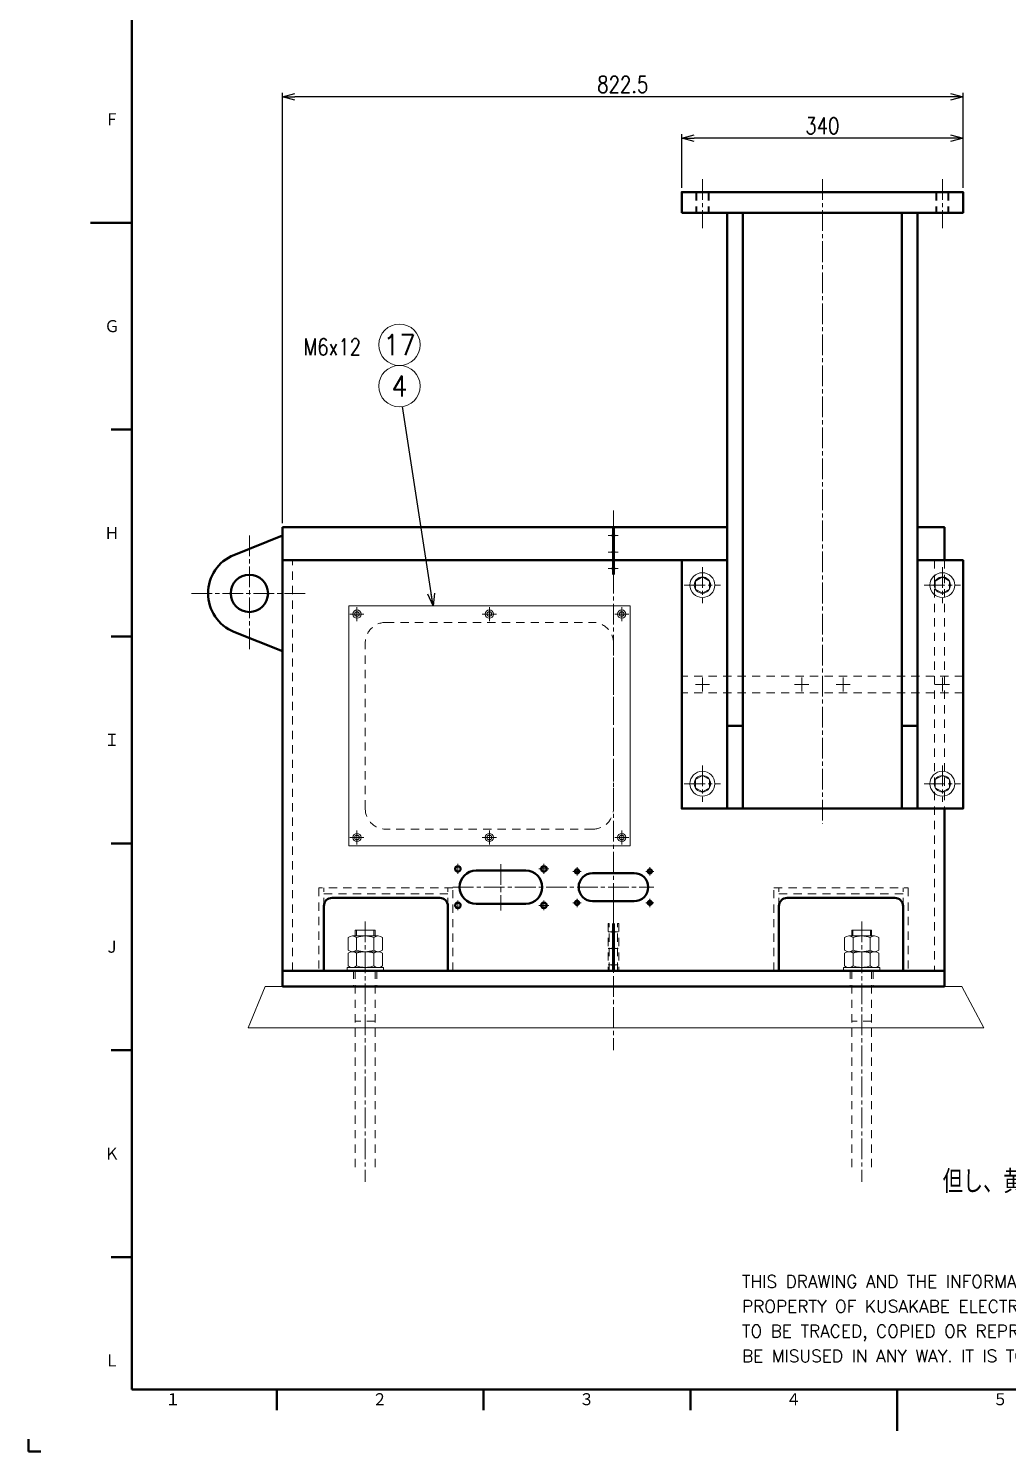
# Model space of a CAD drawing. Header units: millimetres. Extents: x 0 to 4205, y 0 to 2970.
# Drawn here: x 0 to 1183, y 0 to 1720 of the extents above; entities that cross this region are included whole.
import ezdxf
from ezdxf.enums import TextEntityAlignment as Align

# ---------------------------------------------------------------- set-up
doc = ezdxf.new("R2010")
doc.units = ezdxf.units.MM
doc.header["$LTSCALE"] = 5
doc.linetypes.add('GEN7A', pattern=[7.5, 5, -0.75, 1, -0.75])
doc.linetypes.add('HIDDEN2', pattern=[3.5, 2, -1.5])
doc.layers.get('0').update_dxf_attribs({"linetype": 'CONTINUOUS', "lineweight": 20})
doc.layers.get('DEFPOINTS').update_dxf_attribs({"linetype": 'CONTINUOUS'})
for name, color, linetype, lineweight in [('2', 5, 'CONTINUOUS', 40), ('3A', 6, 'HIDDEN2', 20), ('4', 3, 'CONTINUOUS', 13), ('5', 3, 'CONTINUOUS', 13), ('6', 7, 'CONTINUOUS', 50), ('7A', 4, 'GEN7A', 13), ('9', 3, 'HIDDEN2', 13), ('_-0', 7, 'CONTINUOUS', 20), ('WAKU', 7, 'CONTINUOUS', 40)]:
    doc.layers.add(name, color=color, linetype=linetype, lineweight=lineweight)
doc.styles.get("Standard").update_dxf_attribs({"font": 'romans.shx', "width": 0.8, "bigfont": 'extfont2.shx'})
doc.dimstyles.new('GEN-ISO', dxfattribs={"dimscale": 5, "dimtxt": 4, "dimasz": 3, "dimexe": 1, "dimexo": 1, "dimgap": 1, "dimtad": 3, "dimrnd": 0.01, "dimdsep": 46, "dimtxsty": 'Standard', "dimblk": 'OPEN30', "dimcen": 0, "dimclrd": 256, "dimclre": 256, "dimclrt": 7, "dimadec": 3, "dimazin": 2, "dimtp": 0.1, "dimtm": 0.1, "dimtfac": 0.6, "dimtdec": 3, "dimtmove": 2, "dimatfit": 3, "dimldrblk": 'OPEN30', "dimfxl": 1, "dimarcsym": 0})

# ---------------------------------------------------------------- blocks, each defined once
blk = doc.blocks.new('GENJIS-1176_D-06ZOAF-0704')
at = {"layer": '_-0'}
for p, q in [((-2.5, 1.443375), (0, 2.88675)), ((-2.5, -1.443375), (-2.5, 1.443375)), ((0, 2.88675), (2.5, 1.443375)), ((2.5, 1.443375), (2.5, -1.443375)), ((0, -2.88675), (-2.5, -1.443375)), ((2.5, -1.443375), (0, -2.88675))]:
    blk.add_line(p, q, dxfattribs=at)
for radius in [5, 2.88675]:
    blk.add_circle((0, 0), radius, dxfattribs=at)
at = {"layer": '_-0', "flags": 9}
blk.add_attdef('POWER_DIM', (0, 0), '', height=3.5, dxfattribs=at)
blk = doc.blocks.new('GENJIS-1176_D-06ZPCP-0704')
at = {"layer": '_-0'}
for p, q in [((-8.5, 4.907475), (0, 9.81495)), ((-8.5, -4.907475), (-8.5, 4.907475)), ((0, 9.81495), (8.5, 4.907475)), ((8.5, 4.907475), (8.5, -4.907475)), ((0, -9.81495), (-8.5, -4.907475)), ((8.5, -4.907475), (0, -9.81495))]:
    blk.add_line(p, q, dxfattribs=at)
for radius in [15, 9.81495]:
    blk.add_circle((0, 0), radius, dxfattribs=at)
at = {"layer": '_-0', "flags": 9}
blk.add_attdef('POWER_DIM', (0, 0), '', height=3.5, dxfattribs=at)
blk = doc.blocks.new('_Open30')
at = {"color": 0, "linetype": 'ByBlock', "lineweight": -2}
for p, q in [((-1, 0.27), (0, 0)), ((0, 0), (-1, -0.27)), ((0, 0), (-1, 0))]:
    blk.add_line(p, q, dxfattribs=at)
blk = doc.blocks.new('*D34')
at = {"layer": '5', "lineweight": -2, "transparency": 16777216}
for p, q in [((789.5, 1527.1), (789.5, 1592.1)), ((1114.5, 1587.1), (804.5, 1587.1)), ((1129.5, 1527.1), (1129.5, 1592.1))]:
    blk.add_line(p, q, dxfattribs=at)
at = {"layer": 'DEFPOINTS', "color": 0, "transparency": 16777216}
for p in [(789.5, 1587.1), (789.5, 1522.1), (1129.5, 1522.1)]:
    blk.add_point(p, dxfattribs=at)
at = {"layer": '5', "lineweight": -2, "transparency": 16777216, "xscale": 15, "yscale": 15, "zscale": 15, "rotation": 180}
blk.add_blockref('_Open30', (789.5, 1587.1), dxfattribs=at)
at = {"layer": '5', "lineweight": -2, "transparency": 16777216, "xscale": 15, "yscale": 15, "zscale": 15}
blk.add_blockref('_Open30', (1129.5, 1587.1), dxfattribs=at)
at = {"layer": '5', "color": 7, "transparency": 16777216, "insert": (959.5, 1602.1), "char_height": 20, "attachment_point": 5}
blk.add_mtext('340', dxfattribs=at)
blk = doc.blocks.new('*D35')
at = {"layer": '5', "lineweight": -2, "transparency": 16777216}
for p, q in [((307, 1122.1), (307, 1642.1)), ((1114.5, 1637.1), (322, 1637.1)), ((1129.5, 1527.1), (1129.5, 1642.1))]:
    blk.add_line(p, q, dxfattribs=at)
at = {"layer": 'DEFPOINTS', "color": 0, "transparency": 16777216}
for p in [(307, 1637.1), (1129.5, 1522.1), (307, 1117.1)]:
    blk.add_point(p, dxfattribs=at)
at = {"layer": '5', "lineweight": -2, "transparency": 16777216, "xscale": 15, "yscale": 15, "zscale": 15, "rotation": 180}
blk.add_blockref('_Open30', (307, 1637.1), dxfattribs=at)
at = {"layer": '5', "lineweight": -2, "transparency": 16777216, "xscale": 15, "yscale": 15, "zscale": 15}
blk.add_blockref('_Open30', (1129.5, 1637.1), dxfattribs=at)
at = {"layer": '5', "color": 7, "transparency": 16777216, "insert": (718.3, 1652.1), "char_height": 20, "attachment_point": 5}
blk.add_mtext('822.5', dxfattribs=at)
blk = doc.blocks.new('GENBALLOON1')
blk.add_circle((0, 0), 5)
at = {"flags": 1}
blk.add_attdef('GEN_PARENT', text='', height=2.5, dxfattribs=at).set_placement((0, 0), align=Align.MIDDLE)
blk.add_attdef('REF_NO', text='', height=3.5).set_placement((0, 0), align=Align.MIDDLE)
at = {"color": 7, "flags": 1}
for tag, p in [('5GENINF', (6.43, 0.96)), ('6GENINF', (6.43, 0.63)), ('7GENINF', (6.43, 0.3)), ('8GENINF', (6.43, -0.04)), ('9GENINF', (6.43, -0.37)), ('3GENINF', (6.43, -2.34)), ('4GENINF', (6.43, -2.67)), ('10GENINF', (6.43, -0.7)), ('11GENINF', (6.43, -1)), ('12GENINF', (6.43, -1.34)), ('13GENINF', (6.43, -1.67)), ('14GENINF', (6.43, -2)), ('15GENINF', (6.43, -3)), ('16GENINF', (6.43, -3.34)), ('20GENINF', (6.43, -4.7)), ('21GENINF', (6.43, -5.04)), ('22GENINF', (6.43, -5.37)), ('17GENINF', (6.43, -3.7)), ('18GENINF', (6.43, -4.04)), ('19GENINF', (6.43, -4.37))]:
    blk.add_attdef(tag, p, '', height=0.2, dxfattribs=at)
blk = doc.blocks.new('mess-e')
at = {"layer": 'WAKU', "color": 7}
for s, p in [('THIS DRAWING AND THE INFORMATION IT CONTAINS ARE THE', (0, 18)), ('PROPERTY OF KUSAKABE ELECTRIC & MACHINERY CO., LTD. IT IS NOT', (0, 12)), ('TO BE TRACED, COPIED OR REPRODUCED, NOR IS THE INFORMATION TO', (0, 6)), ('BE MISUSED IN ANY WAY. IT IS TO BE RETURNED UPON DEMAND.', (0, 0))]:
    blk.add_text(s, height=3, dxfattribs=at).set_placement(p)
blk = doc.blocks.new('A1組立図')
at = {"layer": 'WAKU', "color": 5, "linetype": 'Continuous'}
for p, q in [((25, 579), (25, 15)), ((15, 297), (25, 297)), ((20, 247), (25, 247)), ((20, 197), (25, 197)), ((20, 147), (25, 147)), ((20, 97), (25, 97)), ((20, 47), (25, 47)), ((25, 15), (826, 15)), ((60, 10), (60, 15)), ((110, 10), (110, 15)), ((160, 10), (160, 15)), ((210, 5), (210, 15)), ((0, 3), (0, 0)), ((0, 0), (3, 0))]:
    blk.add_line(p, q, dxfattribs=at)
at = {"layer": '2'}
blk.add_blockref('mess-e', (172.47, 21.59), dxfattribs=at)
at = {"layer": 'WAKU', "color": 5, "linetype": 'Continuous'}
for s, p in [('Ｆ', (18.36, 320.24)), ('Ｇ', (18.36, 270.24)), ('Ｈ', (18.36, 220.24)), ('Ｉ', (18.36, 170.24)), ('Ｊ', (18.36, 120.24)), ('Ｋ', (18.36, 70.24)), ('Ｌ', (18.36, 20.24)), ('１', (33.1, 10.87)), ('２', (83.1, 10.87)), ('３', (133.1, 10.87)), ('４', (183.1, 10.87)), ('５', (233.1, 10.87))]:
    blk.add_text(s, height=3.31, dxfattribs=at).set_placement(p)
blk = doc.blocks.new('A$C3AEB299F')
at = {"layer": '4'}
for p, q in [((-421, 0), (-441.3, -50)), ((421, 0), (-421, 0)), ((447.6, -50), (421, 0)), ((-441.3, -50), (447.6, -50))]:
    blk.add_line(p, q, dxfattribs=at)
blk = doc.blocks.new('A$C767B6310')
for p, q in [((-320.7846, 59.1), (-320.7846, 43.9)), ((-315.58845, 61), (-284.41155, 61)), ((-288, 68), (-312, 68)), ((-312, 68), (-312, 61)), ((-310.3923, 43.9), (-310.3923, 59.1)), ((-289.6077, 59.1), (-289.6077, 43.9)), ((-288, 61), (-288, 68)), ((-279.2154, 43.9), (-279.2154, 59.1)), ((279.2154, 59.1), (279.2154, 43.9)), ((284.41155, 61), (315.58845, 61)), ((312, 68), (288, 68)), ((288, 68), (288, 61)), ((289.6077, 43.9), (289.6077, 59.1)), ((310.3923, 59.1), (310.3923, 43.9)), ((312, 61), (312, 68)), ((320.7846, 43.9), (320.7846, 59.1)), ((-320.7846, 40.1), (-320.7846, 24.9)), ((-315.58845, 42), (-284.41155, 42)), ((-315.58845, 42), (-284.41155, 42)), ((-310.3923, 24.9), (-310.3923, 40.1)), ((-289.6077, 40.1), (-289.6077, 24.9)), ((-279.2154, 24.9), (-279.2154, 40.1)), ((279.2154, 40.1), (279.2154, 24.9)), ((284.41155, 42), (315.58845, 42)), ((284.41155, 42), (315.58845, 42)), ((289.6077, 24.9), (289.6077, 40.1)), ((310.3923, 40.1), (310.3923, 24.9)), ((320.7846, 24.9), (320.7846, 40.1)), ((-278, 23), (-322, 23)), ((-322, 23), (-322, 19)), ((-322, 19), (-278, 19)), ((-315.58845, 23), (-284.41155, 23)), ((-278, 19), (-278, 23)), ((322, 23), (278, 23)), ((278, 23), (278, 19)), ((278, 19), (322, 19)), ((284.41155, 23), (315.58845, 23)), ((322, 19), (322, 23))]:
    blk.add_line(p, q)
for centre, radius, start, end in [((-315.58845, 52.944743), 8.055257, 49.829582, 130.170418), ((-300, 31.628974), 29.371026, 69.27835, 110.72165), ((-284.41155, 52.944743), 8.055257, 49.829582, 130.170418), ((284.41155, 52.944743), 8.055257, 49.829582, 130.170418), ((300, 31.628974), 29.371026, 69.27835, 110.72165), ((315.58845, 52.944743), 8.055257, 49.829582, 130.170418), ((-315.58845, 50.055257), 8.055257, 229.829582, 310.170418), ((-315.58845, 33.944743), 8.055257, 49.829582, 130.170418), ((-300, 71.371026), 29.371026, 249.27835, 290.72165), ((-300, 12.628974), 29.371026, 69.27835, 110.72165), ((-284.41155, 50.055257), 8.055257, 229.829582, 310.170418), ((-284.41155, 33.944743), 8.055257, 49.829582, 130.170418), ((284.41155, 50.055257), 8.055257, 229.829582, 310.170418), ((284.41155, 33.944743), 8.055257, 49.829582, 130.170418), ((300, 71.371026), 29.371026, 249.27835, 290.72165), ((300, 12.628974), 29.371026, 69.27835, 110.72165), ((315.58845, 50.055257), 8.055257, 229.829582, 310.170418), ((315.58845, 33.944743), 8.055257, 49.829582, 130.170418), ((-315.58845, 31.055257), 8.055257, 229.829582, 310.170418), ((-300, 52.371026), 29.371026, 249.27835, 290.72165), ((-284.41155, 31.055257), 8.055257, 229.829582, 310.170418), ((284.41155, 31.055257), 8.055257, 229.829582, 310.170418), ((300, 52.371026), 29.371026, 249.27835, 290.72165), ((315.58845, 31.055257), 8.055257, 229.829582, 310.170418)]:
    blk.add_arc(centre, radius, start, end)
at = {"layer": '4'}
for p, q in [((-310.5, 68), (-310.5, 61)), ((-289.5, 68), (-289.5, 61)), ((289.5, 68), (289.5, 61)), ((310.5, 68), (310.5, 61))]:
    blk.add_line(p, q, dxfattribs=at)
at = {"layer": '9'}
for p, q in [((-314, 19), (-314, 0)), ((-314, 19), (-314, 0)), ((-312, 19), (-312, -224.90099)), ((-288, 19), (-288, -224.90099)), ((-286, 19), (-286, 0)), ((-286, 19), (-286, 0)), ((286, 19), (286, 0)), ((286, 19), (286, 0)), ((288, 19), (288, -224.90099)), ((312, 19), (312, -224.90099)), ((314, 19), (314, 0)), ((314, 19), (314, 0)), ((-288, -42), (-312, -42)), ((312, -42), (288, -42))]:
    blk.add_line(p, q, dxfattribs=at)

msp = doc.modelspace()

# ---------------------------------------------------------------- hatches: boundary and pattern name
at = {"layer": '2'}
h = msp.add_hatch(color=256, dxfattribs=at)
h.dxf.hatch_style = 1
h.paths.add_polyline_path([(707.028, 1117.062), (706.528, 1117.062), (706.528, 1107.062), (707.028, 1107.062)])
h.paths.add_polyline_path([(707.528, 1117.062), (707.028, 1117.062), (707.028, 1107.062), (707.528, 1107.062)])
h.paths.add_polyline_path([(707.528, 1107.062), (707.028, 1107.062), (707.028, 1087.062), (707.528, 1087.062)])
h.paths.add_polyline_path([(707.028, 1107.062), (706.528, 1107.062), (706.528, 1087.062), (707.028, 1087.062)])
h.paths.add_polyline_path([(707.528, 1087.062), (707.028, 1087.062), (707.028, 1067.062), (707.528, 1067.062)])
h.paths.add_polyline_path([(707.028, 1087.062), (706.528, 1087.062), (706.528, 1067.062), (707.028, 1067.062)])
h.paths.add_polyline_path([(707.528, 1067.062), (707.028, 1067.062), (707.028, 1060.062), (707.528, 1060.062)])
h.paths.add_polyline_path([(707.028, 1067.062), (706.528, 1067.062), (706.528, 1060.062), (707.028, 1060.062)])
h = msp.add_hatch(color=256, dxfattribs=at)
h.dxf.hatch_style = 1
h.paths.add_polyline_path([(707.028, 638.062), (706.528, 638.062), (706.528, 628.062), (707.028, 628.062)])
h.paths.add_polyline_path([(707.528, 638.062), (707.028, 638.062), (707.028, 628.062), (707.528, 628.062)])
h.paths.add_polyline_path([(707.528, 628.062), (707.028, 628.062), (707.028, 608.062), (707.528, 608.062)])
h.paths.add_polyline_path([(707.028, 628.062), (706.528, 628.062), (706.528, 608.062), (707.028, 608.062)])
h.paths.add_polyline_path([(707.528, 608.062), (707.028, 608.062), (707.028, 588.062), (707.528, 588.062)])
h.paths.add_polyline_path([(707.028, 608.062), (706.528, 608.062), (706.528, 588.062), (707.028, 588.062)])
h.paths.add_polyline_path([(707.528, 588.062), (707.028, 588.062), (707.028, 581.062), (707.528, 581.062)])
h.paths.add_polyline_path([(707.028, 588.062), (706.528, 588.062), (706.528, 581.062), (707.028, 581.062)])

# ---------------------------------------------------------------- linework, layer by layer
for p, q in [((387.028, 1022.062), (727.028, 1022.062)), ((387.028, 732.062), (387.028, 1022.062)), ((727.028, 1022.062), (727.028, 732.062)), ((727.028, 732.062), (387.028, 732.062))]:
    msp.add_line(p, q)
for p, q in [((844.528, 1497.062), (844.528, 777.062)), ((863.528, 777.062), (863.528, 1497.062)), ((1055.528, 1497.062), (1055.528, 777.062)), ((1074.528, 777.062), (1074.528, 1497.062)), ((307.028, 1117.062), (844.528, 1117.062)), ((307.028, 562.062), (307.028, 1117.062)), ((706.528, 1117.062), (706.528, 1060.062)), ((706.528, 1117.062), (707.528, 1117.062)), ((707.528, 1117.062), (707.528, 1060.062)), ((307.028, 1077.062), (844.528, 1077.062)), ((1074.528, 1077.062), (1107.028, 1077.062)), ((863.528, 877.062), (844.528, 877.062)), ((1074.528, 877.062), (1055.528, 877.062)), ((1107.028, 777.062), (1107.028, 562.062)), ((706.528, 638.062), (706.528, 581.062)), ((706.528, 638.062), (707.528, 638.062)), ((707.528, 638.062), (707.528, 581.062)), ((307.028, 581.062), (1107.028, 581.062)), ((1107.028, 562.062), (307.028, 562.062))]:
    msp.add_line(p, q, dxfattribs=at)
msp.add_lwpolyline([(789.528, 1497.062), (1129.528, 1497.062), (1129.528, 1522.062), (789.528, 1522.062)], close=True, dxfattribs=at)
for points in [[(307.028, 1107.062), (248.358, 1083.445, 0.67544468), (248.358, 990.679), (307.028, 967.062)], [(601.028, 662.062), (541.028, 662.062, -1), (541.028, 702.062), (601.028, 702.062, -1), (601.028, 662.062, 1)], [(732.028, 665.062), (682.028, 665.062, -1), (682.028, 699.062), (732.028, 699.062, -1), (732.028, 665.062, -76.01314762)], [(357.028, 581.062), (357.028, 659.062, -0.41421356), (367.028, 669.062), (497.028, 669.062, -0.41421356), (507.028, 659.062), (507.028, 581.062)], [(1057.028, 581.062), (1057.028, 659.062, 0.41421356), (1047.028, 669.062), (917.028, 669.062, 0.41421356), (907.028, 659.062), (907.028, 581.062)]]:
    msp.add_lwpolyline(points, format="xyb", dxfattribs=at)
for points in [[(1074.528, 1117.062), (1107.028, 1117.062), (1107.028, 1077.062)], [(1107.028, 1077.062), (1129.528, 1077.062), (1129.528, 777.062), (789.528, 777.062), (789.528, 1077.062)]]:
    msp.add_lwpolyline(points, dxfattribs=at)
for centre, radius in [((707.028, 1107.062), 1), ((707.028, 1087.062), 1), ((707.028, 1067.062), 1), ((267.028, 1037.062), 22.5), ((519.028, 704.062), 3.25), ((623.028, 704.062), 3.25), ((663.028, 701.062), 2.5), ((751.028, 701.062), 2.5), ((519.028, 660.062), 3.25), ((623.028, 660.062), 3.25), ((663.028, 663.062), 2.5), ((751.028, 663.062), 2.5), ((707.028, 628.062), 1), ((707.028, 608.062), 1), ((707.028, 588.062), 1)]:
    msp.add_circle(centre, radius, dxfattribs=at)
at = {"layer": '3A'}
for p, q in [((806.529, 1522.062), (806.529, 1497.062)), ((807.756, 1522.062), (807.756, 1497.062)), ((821.302, 1522.062), (821.302, 1497.062)), ((822.529, 1522.062), (822.529, 1497.062)), ((1096.527, 1522.062), (1096.527, 1497.062)), ((1097.754, 1522.062), (1097.754, 1497.062)), ((1111.3, 1522.062), (1111.3, 1497.062)), ((1112.527, 1522.062), (1112.527, 1497.062)), ((319.028, 581.062), (319.028, 1077.062)), ((1095.028, 1077.062), (1095.028, 581.062)), ((1107.028, 1077.062), (1107.028, 777.062)), ((1129.528, 937.062), (789.528, 937.062)), ((959.528, 937.062), (959.528, 917.062)), ((1129.528, 917.062), (789.528, 917.062)), ((357.028, 659.062), (357.028, 681.062)), ((507.028, 674.062), (357.028, 674.062)), ((507.028, 659.062), (507.028, 681.062)), ((907.028, 659.062), (907.028, 681.062)), ((907.028, 674.062), (1057.028, 674.062)), ((1057.028, 659.062), (1057.028, 681.062))]:
    msp.add_line(p, q, dxfattribs=at)
msp.add_lwpolyline([(682.028, 752.062), (432.028, 752.062, -0.41421356), (407.028, 777.062), (407.028, 977.062, -0.41421356), (432.028, 1002.062), (682.028, 1002.062, -0.41421356), (707.028, 977.062), (707.028, 777.062, -0.41421356)], format="xyb", close=True, dxfattribs=at)
for points in [[(513.028, 581.062), (513.028, 681.062), (351.028, 681.062), (351.028, 581.062)], [(901.028, 581.062), (901.028, 681.062), (1063.028, 681.062), (1063.028, 581.062)]]:
    msp.add_lwpolyline(points, dxfattribs=at)
for points in [[(702.028, 638.278), (700.693, 638.278), (700.693, 581.062), (702.028, 581.062)], [(712.028, 638.278), (713.364, 638.278), (713.364, 581.062), (712.028, 581.062)]]:
    msp.add_lwpolyline(points, close=True, dxfattribs=at)
at = {"layer": '4'}
for centre, radius in [((519.028, 704.062), 4), ((623.028, 704.062), 4), ((663.028, 701.062), 3), ((751.028, 701.062), 3), ((519.028, 660.062), 4), ((623.028, 660.062), 4), ((663.028, 663.062), 3), ((751.028, 663.062), 3)]:
    msp.add_circle(centre, radius, dxfattribs=at)
at = {"layer": '7A'}
for p, q in [((814.529, 1537.549), (814.529, 1478.532)), ((959.528, 1537.549), (959.528, 758.397)), ((1104.527, 1537.549), (1104.527, 1478.532)), ((707.028, 1137.062), (707.028, 484.941)), ((267.028, 1107.062), (267.028, 967.062)), ((700.636, 1107.062), (712.861, 1107.062)), ((700.636, 1087.062), (712.861, 1087.062)), ((700.636, 1067.062), (712.861, 1067.062)), ((814.528, 1068.902), (814.528, 1025.222)), ((1104.528, 1068.902), (1104.528, 1025.222)), ((197.028, 1037.062), (337.028, 1037.062)), ((792.689, 1047.062), (836.368, 1047.062)), ((1082.689, 1047.062), (1126.368, 1047.062)), ((397.028, 1020.562), (397.028, 1003.562)), ((557.028, 1020.562), (557.028, 1003.562)), ((717.028, 1020.562), (717.028, 1003.562)), ((405.528, 1012.062), (388.528, 1012.062)), ((565.528, 1012.062), (548.528, 1012.062)), ((725.528, 1012.062), (708.528, 1012.062)), ((814.528, 935.562), (814.528, 918.562)), ((934.528, 935.562), (934.528, 918.562)), ((984.528, 935.562), (984.528, 918.562)), ((1104.528, 935.562), (1104.528, 918.562)), ((823.028, 927.062), (806.028, 927.062)), ((943.028, 927.062), (926.028, 927.062)), ((993.028, 927.062), (976.028, 927.062)), ((1113.028, 927.062), (1096.028, 927.062)), ((814.528, 828.902), (814.528, 785.222)), ((1104.528, 828.902), (1104.528, 785.222)), ((792.689, 807.062), (836.368, 807.062)), ((1082.689, 807.062), (1126.368, 807.062)), ((405.528, 742.062), (388.528, 742.062)), ((397.028, 750.562), (397.028, 733.562)), ((565.528, 742.062), (548.528, 742.062)), ((557.028, 750.562), (557.028, 733.562)), ((725.528, 742.062), (708.528, 742.062)), ((717.028, 750.562), (717.028, 733.562)), ((519.028, 710.062), (519.028, 698.062)), ((571.028, 709.922), (571.028, 653.981)), ((623.028, 710.062), (623.028, 698.062)), ((663.028, 706.062), (663.028, 696.062)), ((751.028, 706.062), (751.028, 696.062)), ((617.028, 704.062), (629.028, 704.062)), ((658.028, 701.062), (668.028, 701.062)), ((746.028, 701.062), (756.028, 701.062)), ((513.028, 682.062), (756.028, 682.062)), ((519.028, 666.062), (519.028, 654.062)), ((617.028, 660.062), (629.028, 660.062)), ((623.028, 666.062), (623.028, 654.062)), ((658.028, 663.062), (668.028, 663.062)), ((663.028, 668.062), (663.028, 658.062)), ((707.028, 664.922), (707.028, 608.981)), ((746.028, 663.062), (756.028, 663.062)), ((751.028, 668.062), (751.028, 658.062)), ((407.028, 640.633), (407.028, 325.966)), ((1007.028, 640.633), (1007.028, 325.966)), ((700.636, 628.062), (712.861, 628.062)), ((700.636, 608.062), (712.861, 608.062)), ((700.636, 588.062), (712.861, 588.062))]:
    msp.add_line(p, q, dxfattribs=at)

# ---------------------------------------------------------------- block references
at = {"layer": '2', "xscale": -1}
for name, p in [('GENJIS-1176_D-06ZPCP-0704', (814.528, 1047.062)), ('GENJIS-1176_D-06ZPCP-0704', (1104.528, 1047.062)), ('GENJIS-1176_D-06ZOAF-0704', (397.028, 1012.062)), ('GENJIS-1176_D-06ZOAF-0704', (557.028, 1012.062)), ('GENJIS-1176_D-06ZOAF-0704', (717.028, 1012.062)), ('GENJIS-1176_D-06ZPCP-0704', (814.528, 807.062)), ('GENJIS-1176_D-06ZPCP-0704', (1104.528, 807.062)), ('GENJIS-1176_D-06ZOAF-0704', (397.028, 742.062)), ('GENJIS-1176_D-06ZOAF-0704', (557.028, 742.062)), ('GENJIS-1176_D-06ZOAF-0704', (717.028, 742.062))]:
    msp.add_blockref(name, p, dxfattribs=at)
at = {"layer": '2'}
msp.add_blockref('A$C3AEB299F', (707.028, 562.062), dxfattribs=at)
at = {"layer": '4'}
msp.add_blockref('A$C767B6310', (707.028, 562.062), dxfattribs=at)
at = {"layer": '5'}
ref = msp.add_blockref('GENBALLOON1', (448.39, 1337.506), dxfattribs=dict(at, xscale=5, yscale=5, zscale=5))
ref.add_attrib('REF_NO', '17', dxfattribs={"color": 7, "height": 25, "width": 0.9}).set_placement((448.39, 1337.506), align=Align.MIDDLE_CENTER)
ref = msp.add_blockref('GENBALLOON1', (448.39, 1287.506), dxfattribs=dict(at, xscale=5, yscale=5, zscale=5))
ref.add_attrib('REF_NO', '4', dxfattribs={"color": 7, "height": 25, "width": 0.9}).set_placement((448.39, 1287.506), align=Align.MIDDLE_CENTER)
at = {"layer": '6', "lineweight": 0, "xscale": 5, "yscale": 5, "zscale": 5}
msp.add_blockref('A1組立図', (0, 0), dxfattribs=at)

# ---------------------------------------------------------------- texts
at = {"layer": '5', "color": 7, "width": 0.8}
msp.add_text('但し、黄線表示はコイルエッジラインの出入り口（２箇所）と', height=27.7792, dxfattribs=at).set_placement((1104.874, 312.283))
at = {"layer": '6', "width": 0.8}
msp.add_text('M6x12', height=20, dxfattribs=at).set_placement((332.694, 1324.977))

# ---------------------------------------------------------------- dimensions: what is measured, and where the dimension line sits
at = {"layer": '5'}
for base, p2, picture, middle in [((307.028, 1637.062), (307.028, 1117.062), '*D35', (718.278, 1652.062)), ((789.528, 1587.062), (789.528, 1522.062), '*D34', (959.528, 1602.062))]:
    dim = msp.add_linear_dim(base=base, p1=(1129.528, 1522.062), p2=p2, angle=180, dimstyle='GEN-ISO', dxfattribs=at)
    dim.commit()
    dim.dimension.update_dxf_attribs({"geometry": picture, "text_midpoint": middle})

# ---------------------------------------------------------------- leaders
at = {"layer": '5', "linetype": 'Continuous'}
msp.add_leader([(489.141, 1022.062), (452.183, 1262.796)], dimstyle='GEN-ISO', dxfattribs=at)

doc.saveas('drawing.dxf')
